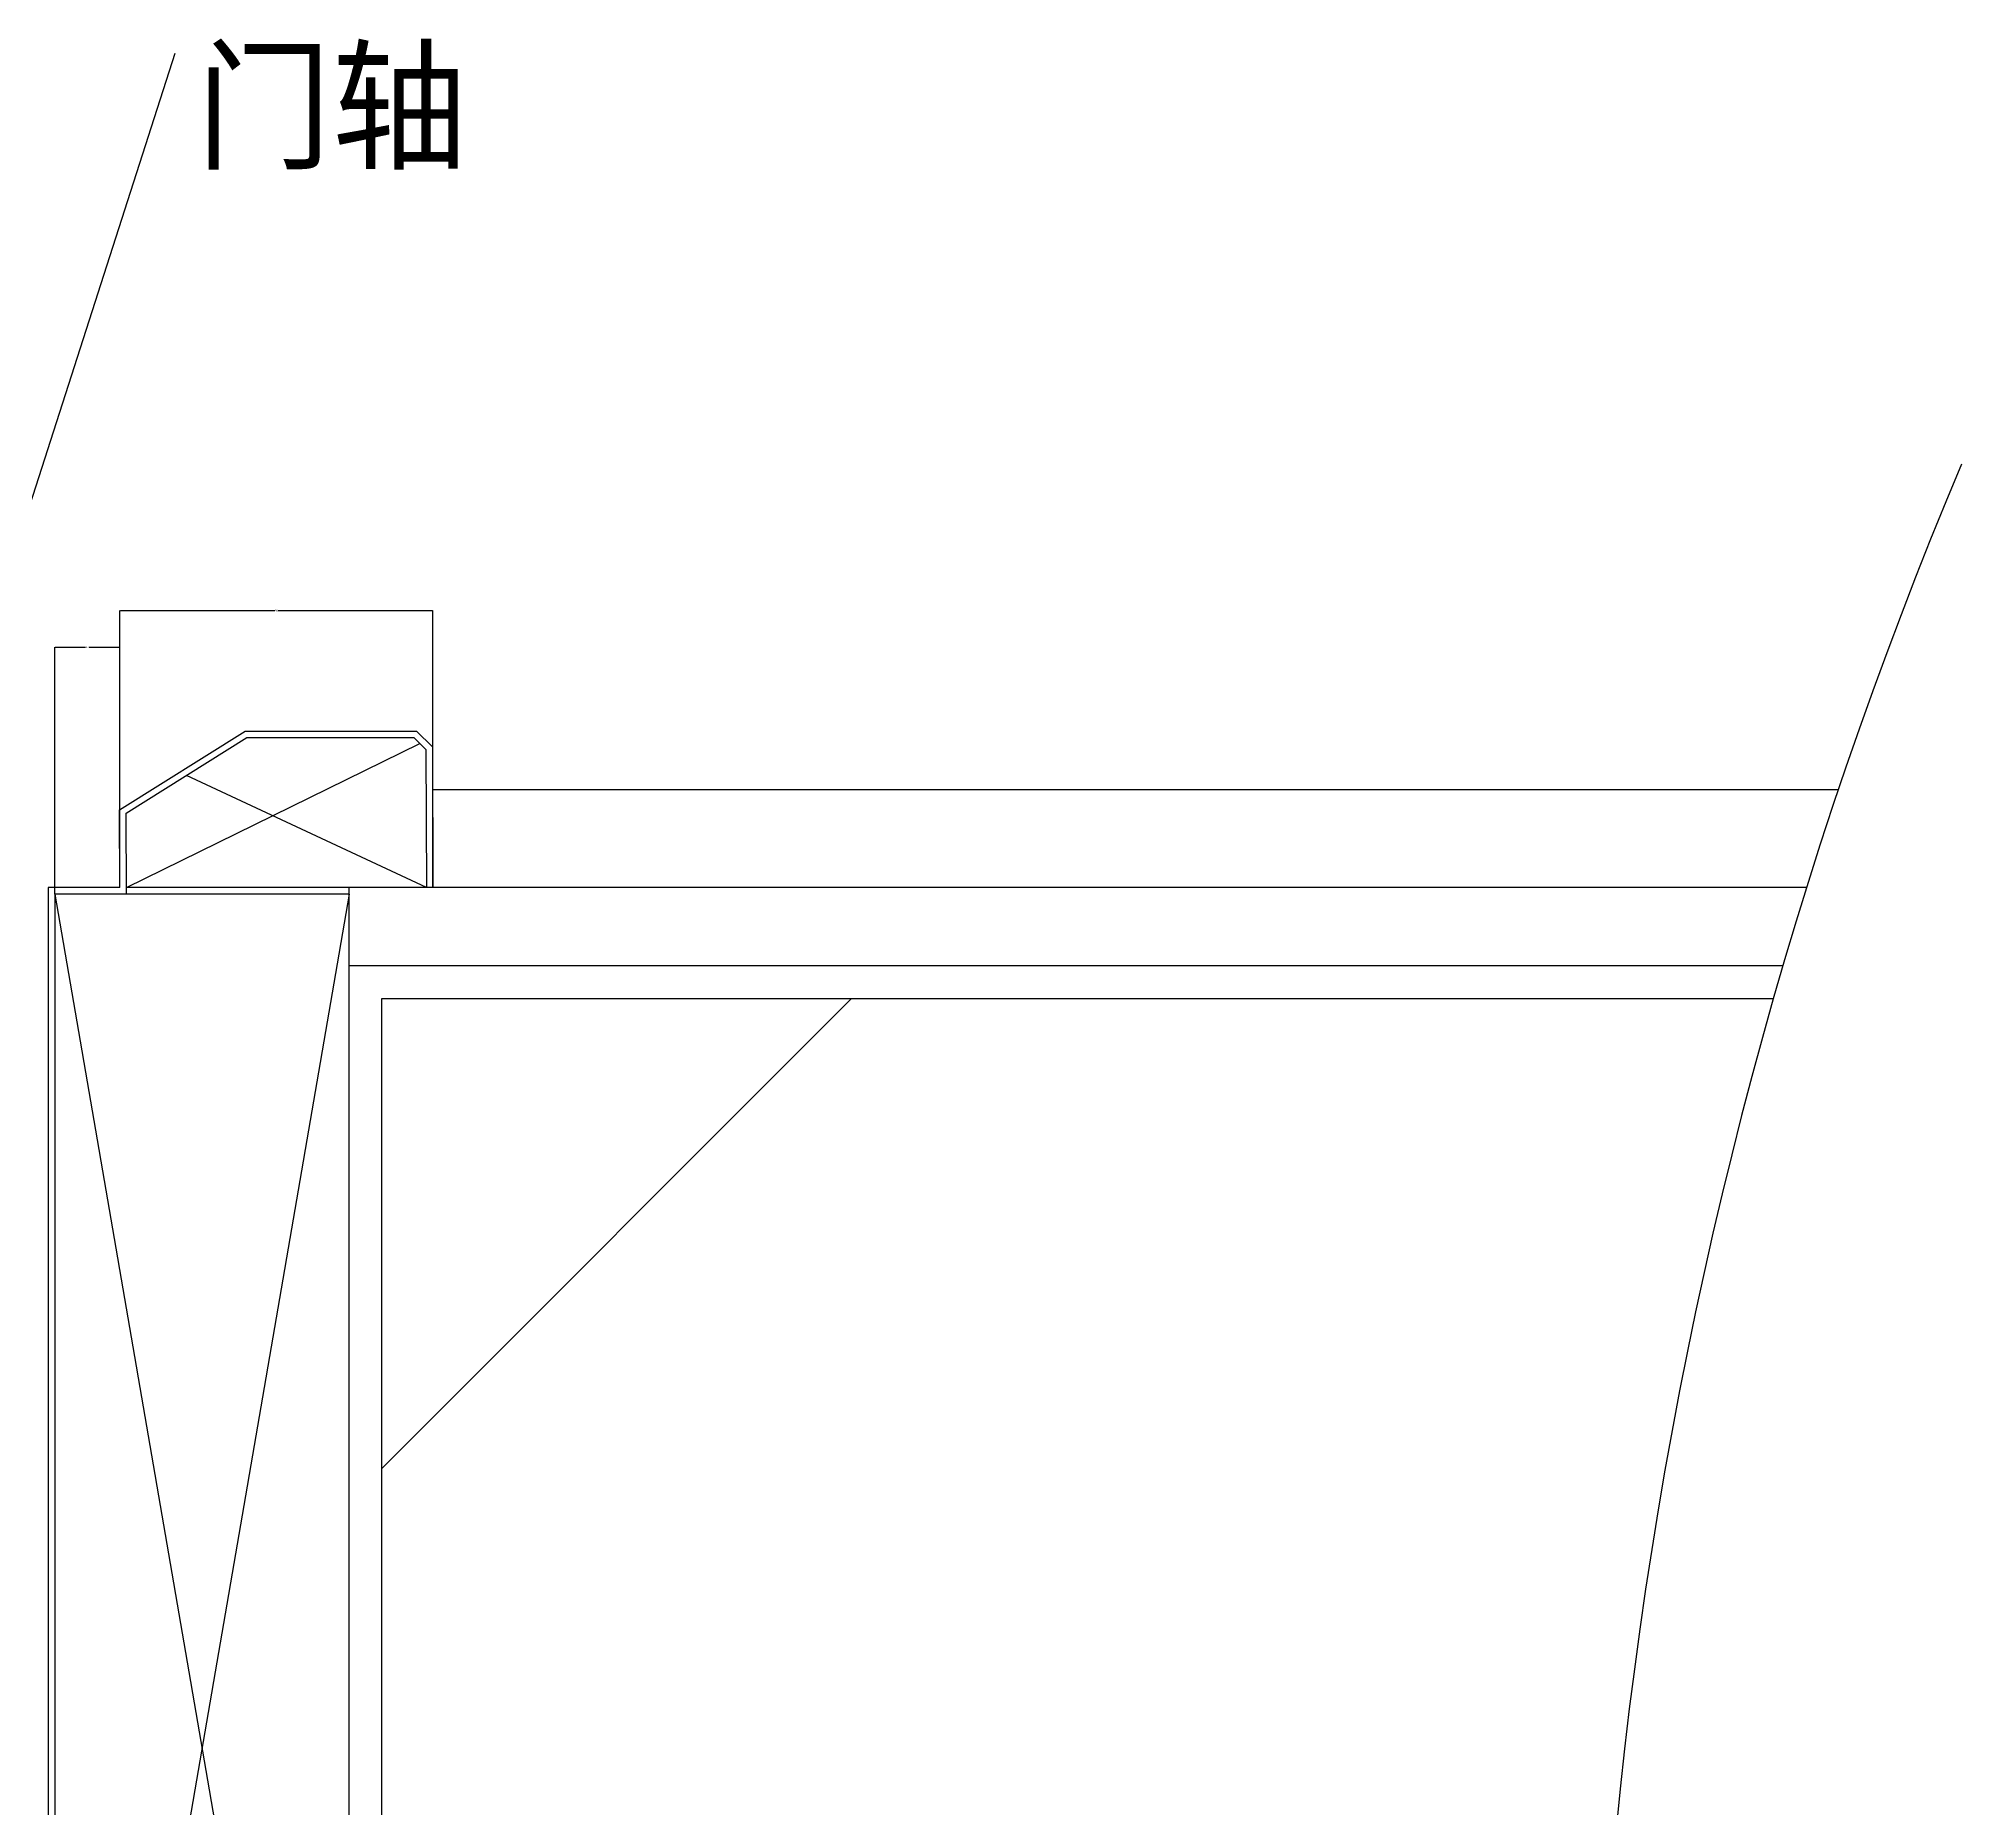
# Model space of a CAD drawing. Header units: metres. Extents: x 80 to 5348, y 323 to 6956.
# Drawn here: x 4204 to 5310, y 1512 to 2530 of the extents above; entities that cross this region are included whole.
import ezdxf

# ---------------------------------------------------------------- set-up
doc = ezdxf.new("R2010")
doc.units = ezdxf.units.M
for name, color, linetype in [('2', 2, 'Continuous'), ('3', 3, 'Continuous'), ('4', 4, 'Continuous'), ('7', 7, 'Continuous'), ('BH', 3, 'Continuous'), ('DIM', 3, 'Continuous')]:
    doc.layers.add(name, color=color, linetype=linetype)
doc.dimstyles.get("Standard").update_dxf_attribs({"dimtxt": 2.5, "dimasz": 2.5, "dimexe": 1.25, "dimexo": 0.625, "dimtad": 1, "dimcen": 2.5, "dimazin": 3, "dimtfac": 1, "dimtmove": 0, "dimatfit": 3})

# ---------------------------------------------------------------- blocks, each defined once
blk = doc.blocks.new('*D21')
for p, q in [((4251.24, 2041.69), (4251.24, 2200.93)), ((4251.49, 2200.93), (4340.24, 2200.93)), ((4342.24, 2200.93), (4430.99, 2200.93)), ((4431.24, 2041.69), (4431.24, 2200.93))]:
    blk.add_line(p, q)
at = {"layer": 'Defpoints'}
for p in [(4251.24, 2200.93), (4251.24, 2041.69), (4431.24, 2041.69)]:
    blk.add_point(p, dxfattribs=at)
at = {"layer": 'DIM', "insert": (4341.24, 2200.93), "char_height": 1, "attachment_point": 5}
blk.add_mtext('50', dxfattribs=at)
blk = doc.blocks.new('*D22')
for p, q in [((4213.74, 2037.94), (4213.74, 2180.01)), ((4213.99, 2180.01), (4231.49, 2180.01)), ((4233.49, 2180.01), (4250.99, 2180.01)), ((4251.24, 2041.69), (4251.24, 2180.01))]:
    blk.add_line(p, q)
at = {"layer": 'Defpoints'}
for p in [(4213.74, 2180.01), (4213.74, 2037.94), (4251.24, 2041.69)]:
    blk.add_point(p, dxfattribs=at)
at = {"layer": 'DIM', "insert": (4232.49, 2180.01), "char_height": 1, "attachment_point": 5}
blk.add_mtext('10', dxfattribs=at)

msp = doc.modelspace()

# ---------------------------------------------------------------- hatches: boundary and pattern name
at = {"layer": 'BH'}
h = msp.add_hatch(dxfattribs=at)
h.set_pattern_fill('AR-CONC', scale=50)
h.paths.add_polyline_path([(4570.55, 1977.94), (4401.8, 1977.94), (4401.8, 1115.44), (5102.23, 1115.44, -0.08), (5202.14, 1977.94)])
h = msp.add_hatch(dxfattribs=at)
h.set_pattern_fill('ANSI31', scale=600)
h.paths.add_polyline_path([(5202.14, 1977.94), (4570.55, 1977.94), (4401.8, 1977.94), (4401.8, 1115.44), (5102.23, 1115.44, -0.08)])

# ---------------------------------------------------------------- linework, layer by layer
at = {"layer": '2'}
msp.add_lwpolyline([(5102.23, 1115.44), (4401.8, 1115.44), (4401.8, 1977.94), (4570.55, 1977.94), (5202.14, 1977.94)], dxfattribs=at)
at = {"layer": '3'}
for p, q in [((4254.99, 2041.73), (4423.69, 2124.5)), ((4427.49, 2041.69), (4289.52, 2106.19)), ((5239.44, 2097.94), (4431, 2097.94)), ((4213.74, 2037.94), (4383.05, 1055.44)), ((4383.05, 2037.94), (4213.74, 1055.44)), ((4383.05, 1051.69), (4383.05, 2041.69)), ((4570.55, 1996.69), (4383.05, 1996.69)), ((5207.56, 1996.69), (4570.55, 1996.69))]:
    msp.add_line(p, q, dxfattribs=at)
at = {"layer": '4'}
for p in [(5221.18, 2041.69), (4431.24, 2041.69)]:
    msp.add_line(p, (4254.99, 2041.69), dxfattribs=at)
at = {"layer": '7'}
for p, q in [((4209.99, 2041.69), (4209.99, 1051.69)), ((4251.24, 2041.69), (4209.99, 2041.69)), ((4213.74, 2037.94), (4213.74, 1055.44)), ((4383.05, 2037.94), (4213.74, 2037.94))]:
    msp.add_line(p, q, dxfattribs=at)
for points in [[(4251.24, 2041.69), (4251.05, 2086.5), (4323.16, 2131.69), (4421.79, 2131.69), (4430.89, 2122.63), (4431.24, 2041.68)], [(4255.01, 2037.94), (4254.81, 2084.43), (4324.24, 2127.94), (4420.24, 2127.94), (4427.15, 2121.06), (4427.49, 2041.66)]]:
    msp.add_lwpolyline(points, dxfattribs=at)
at = {"layer": 'BH'}
msp.add_arc((7780.49, 1242.23), 2681.26, 157.11, 188.87, dxfattribs=at)

# ---------------------------------------------------------------- texts
at = {"layer": 'DIM'}
msp.add_text(' 门轴', height=60, dxfattribs=at).set_placement((4254.11, 2461.06))

# ---------------------------------------------------------------- dimensions: what is measured, and where the dimension line sits
for base, p1, p2, text, picture, middle in [((4251.24, 2200.93), (4251.24, 2041.69), (4431.24, 2041.69), '50', '*D21', (4341.24, 2200.93)), ((4213.74, 2180.01), (4213.74, 2037.94), (4251.24, 2041.69), '10', '*D22', (4232.49, 2180.01))]:
    dim = msp.add_linear_dim(base=base, p1=p1, p2=p2, text=text, dimstyle='Standard', dxfattribs=at)
    dim.commit()
    dim.dimension.update_dxf_attribs({"geometry": picture, "text_midpoint": middle})

# ---------------------------------------------------------------- leaders
at = {"layer": 'BH'}
msp.add_leader([(4097.86, 1945.95), (4282.92, 2521.44)], dimstyle='Standard', dxfattribs=at)

doc.saveas('drawing.dxf')
